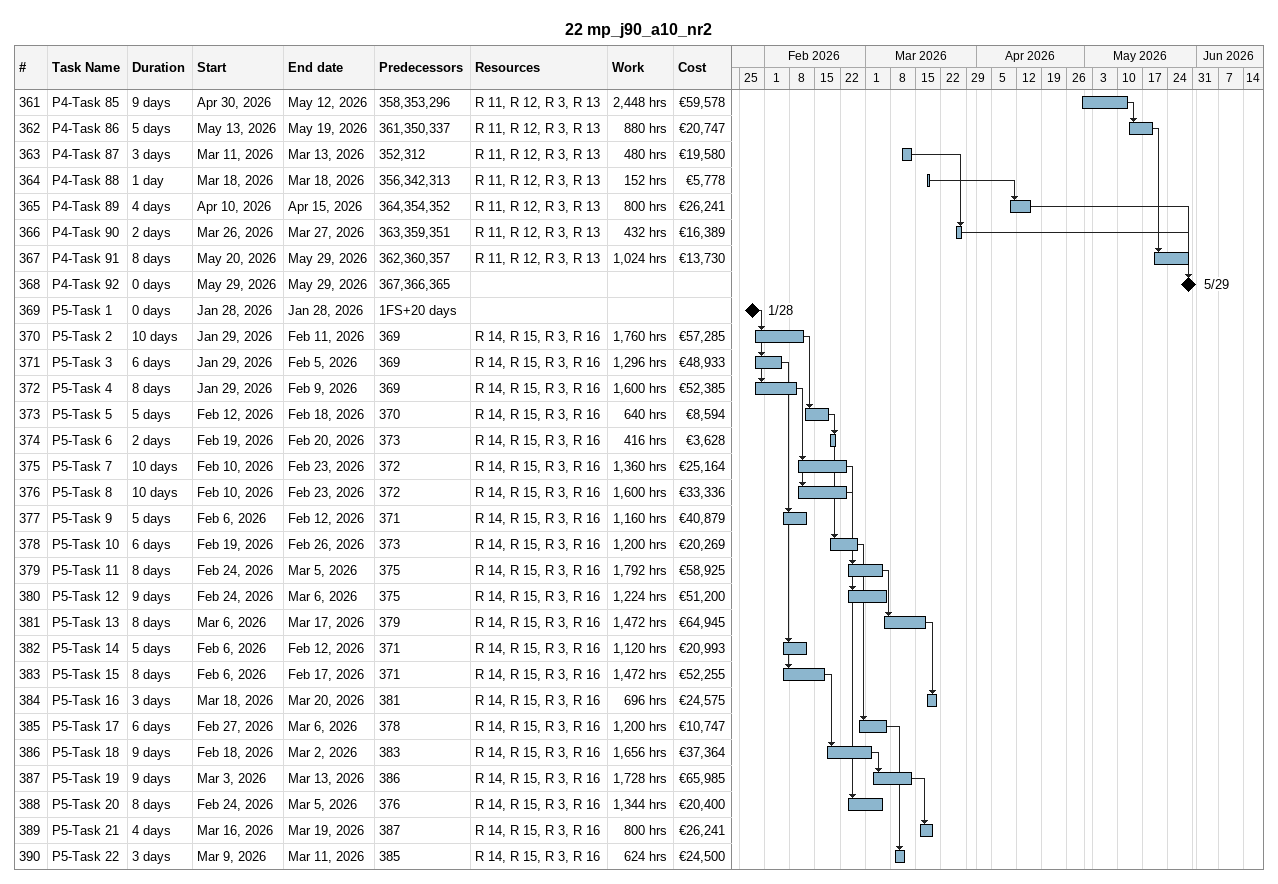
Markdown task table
22 mp_j90_a10_nr2

| ID | Task | Duration | Start | Finish | Predecessors | Resources | Work (h) | Cost (€) |
|---|---|---|---|---|---|---|---|---|
| 361 | P4-Task 85 | 9d | 2026-04-30 | 2026-05-12 | 358, 353, 296 | R 11, R 12, R 3, R 13 | 2448 | 59578 |
| 362 | P4-Task 86 | 5d | 2026-05-13 | 2026-05-19 | 361, 350, 337 | R 11, R 12, R 3, R 13 | 880 | 20747 |
| 363 | P4-Task 87 | 3d | 2026-03-11 | 2026-03-13 | 352, 312 | R 11, R 12, R 3, R 13 | 480 | 19580 |
| 364 | P4-Task 88 | 1d | 2026-03-18 | 2026-03-18 | 356, 342, 313 | R 11, R 12, R 3, R 13 | 152 | 5778 |
| 365 | P4-Task 89 | 4d | 2026-04-10 | 2026-04-15 | 364, 354, 352 | R 11, R 12, R 3, R 13 | 800 | 26241 |
| 366 | P4-Task 90 | 2d | 2026-03-26 | 2026-03-27 | 363, 359, 351 | R 11, R 12, R 3, R 13 | 432 | 16389 |
| 367 | P4-Task 91 | 8d | 2026-05-20 | 2026-05-29 | 362, 360, 357 | R 11, R 12, R 3, R 13 | 1024 | 13730 |
| 368 | P4-Task 92 | 0d | 2026-05-29 | 2026-05-29 | 367, 366, 365 |  |  |  |
| 369 | P5-Task 1 | 0d | 2026-01-28 | 2026-01-28 | 1FS+20d |  |  |  |
| 370 | P5-Task 2 | 10d | 2026-01-29 | 2026-02-11 | 369 | R 14, R 15, R 3, R 16 | 1760 | 57285 |
| 371 | P5-Task 3 | 6d | 2026-01-29 | 2026-02-05 | 369 | R 14, R 15, R 3, R 16 | 1296 | 48933 |
| 372 | P5-Task 4 | 8d | 2026-01-29 | 2026-02-09 | 369 | R 14, R 15, R 3, R 16 | 1600 | 52385 |
| 373 | P5-Task 5 | 5d | 2026-02-12 | 2026-02-18 | 370 | R 14, R 15, R 3, R 16 | 640 | 8594 |
| 374 | P5-Task 6 | 2d | 2026-02-19 | 2026-02-20 | 373 | R 14, R 15, R 3, R 16 | 416 | 3628 |
| 375 | P5-Task 7 | 10d | 2026-02-10 | 2026-02-23 | 372 | R 14, R 15, R 3, R 16 | 1360 | 25164 |
| 376 | P5-Task 8 | 10d | 2026-02-10 | 2026-02-23 | 372 | R 14, R 15, R 3, R 16 | 1600 | 33336 |
| 377 | P5-Task 9 | 5d | 2026-02-06 | 2026-02-12 | 371 | R 14, R 15, R 3, R 16 | 1160 | 40879 |
| 378 | P5-Task 10 | 6d | 2026-02-19 | 2026-02-26 | 373 | R 14, R 15, R 3, R 16 | 1200 | 20269 |
| 379 | P5-Task 11 | 8d | 2026-02-24 | 2026-03-05 | 375 | R 14, R 15, R 3, R 16 | 1792 | 58925 |
| 380 | P5-Task 12 | 9d | 2026-02-24 | 2026-03-06 | 375 | R 14, R 15, R 3, R 16 | 1224 | 51200 |
| 381 | P5-Task 13 | 8d | 2026-03-06 | 2026-03-17 | 379 | R 14, R 15, R 3, R 16 | 1472 | 64945 |
| 382 | P5-Task 14 | 5d | 2026-02-06 | 2026-02-12 | 371 | R 14, R 15, R 3, R 16 | 1120 | 20993 |
| 383 | P5-Task 15 | 8d | 2026-02-06 | 2026-02-17 | 371 | R 14, R 15, R 3, R 16 | 1472 | 52255 |
| 384 | P5-Task 16 | 3d | 2026-03-18 | 2026-03-20 | 381 | R 14, R 15, R 3, R 16 | 696 | 24575 |
| 385 | P5-Task 17 | 6d | 2026-02-27 | 2026-03-06 | 378 | R 14, R 15, R 3, R 16 | 1200 | 10747 |
| 386 | P5-Task 18 | 9d | 2026-02-18 | 2026-03-02 | 383 | R 14, R 15, R 3, R 16 | 1656 | 37364 |
| 387 | P5-Task 19 | 9d | 2026-03-03 | 2026-03-13 | 386 | R 14, R 15, R 3, R 16 | 1728 | 65985 |
| 388 | P5-Task 20 | 8d | 2026-02-24 | 2026-03-05 | 376 | R 14, R 15, R 3, R 16 | 1344 | 20400 |
| 389 | P5-Task 21 | 4d | 2026-03-16 | 2026-03-19 | 387 | R 14, R 15, R 3, R 16 | 800 | 26241 |
| 390 | P5-Task 22 | 3d | 2026-03-09 | 2026-03-11 | 385 | R 14, R 15, R 3, R 16 | 624 | 24500 |
